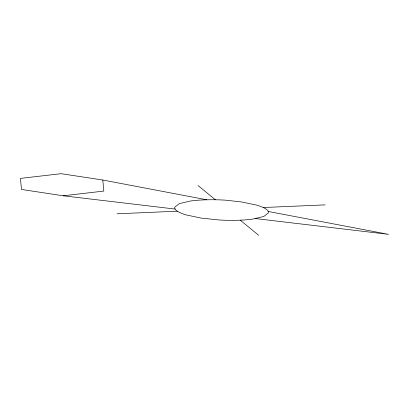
<?xml version="1.0" encoding="UTF-8"?>
<svg xmlns="http://www.w3.org/2000/svg" width="409" height="409" viewBox="0 0 409 409"><rect width="100%" height="100%" fill="white"/><g stroke="black" fill="none" stroke-linecap="round" stroke-linejoin="round"><path stroke-width="0.61" d="M63.18 195.788L103.835 191.075L102.797 180.021L61.105 173.687L20.45 178.401L21.488 189.449L63.18 195.788L175.129 209.055M117.086 213.789L177.363 211.208A48.323 11.201 1.5 0 0 186.473 214.991L201.31 218.115L219.306 219.981A48.323 11.201 1.5 0 0 237.113 220.293A42.976 9.959 1.5 0 0 253.074 219.03L263.805 216.473L268.294 212.971A42.976 9.959 1.5 0 0 265.753 208.897A48.323 11.201 1.5 0 0 256.647 205.119L241.811 201.995L225.497 200.159A52.889 12.255 1.5 0 0 206.008 199.817A42.976 9.959 1.5 0 0 190.047 201.08L179.316 203.636L174.827 207.138A42.976 9.959 1.5 0 0 177.368 211.213M263.273 207.532L325.17 204.878M255.144 218.534L388.55 234.347L268.186 211.463M102.797 180.021L206.816 199.797M198.043 185.558L215.369 199.771M240.252 220.18L258.703 235.313"/></g></svg>
